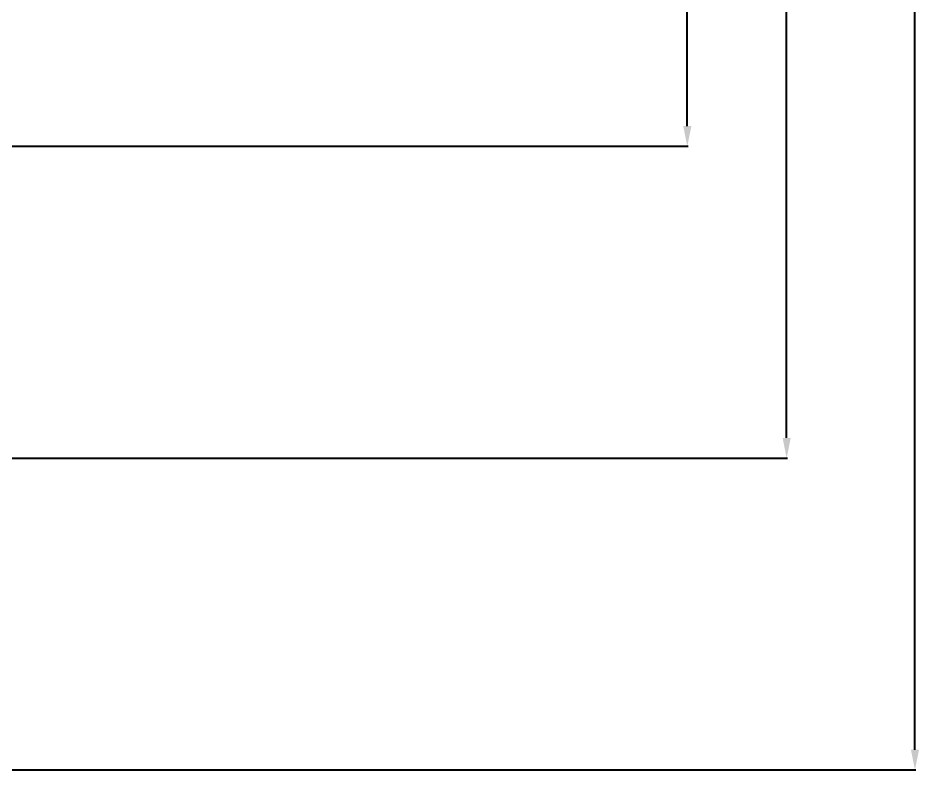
# Model space of a CAD drawing. Header units: millimetres. Extents: x 1391 to 3509, y 340 to 1753.
# Drawn here: x 3287 to 3509.5, y 670.5 to 856.2 of the extents above; entities that cross this region are included whole.
import ezdxf

# ---------------------------------------------------------------- set-up
doc = ezdxf.new("R2010")
doc.units = ezdxf.units.MM
doc.header["$LTSCALE"] = 46.255
doc.header["$PDMODE"] = 3
doc.header["$PDSIZE"] = 0.3125
doc.layers.get('0').update_dxf_attribs({"linetype": 'CONTINUOUS'})
doc.layers.get('Defpoints').update_dxf_attribs({"linetype": 'CONTINUOUS'})
doc.styles.get("Standard").update_dxf_attribs({"font": 'simfang.ttf'})
doc.dimstyles.new('DIMSTYLE_1', dxfattribs={"dimtxt": 5, "dimasz": 5, "dimexe": 0.18, "dimexo": 0.0625, "dimgap": 0.09, "dimtad": 1, "dimdec": 1, "dimdsep": 46, "dimtxsty": 'Standard', "dimblk": '_FILLED', "dimcen": 0.09, "dimclrt": 5, "dimadec": 0, "dimazin": 0, "dimtp": 0.5, "dimtm": 0.5, "dimtfac": 1, "dimtdec": 1, "dimtofl": 0, "dimtmove": 0, "dimatfit": 3, "dimldrblk": '_FILLED', "dimfxl": 1, "dimtolj": 1, "dimarcsym": 0})

# ---------------------------------------------------------------- blocks, each defined once
blk = doc.blocks.new('_FILLED')
at = {"color": 0, "linetype": 'ByBlock'}
blk.add_solid([(0, 0), (-1, 0.2), (-1, -0.2)], dxfattribs=at)
blk = doc.blocks.new('*D146')
at = {"color": 0, "lineweight": -2, "transparency": 16777216}
for p, q in [((3278.61, 1256.44), (3452.45, 1256.44)), ((3452.27, 829.5), (3452.27, 1251.44)), ((2229.89, 824.5), (3452.45, 824.5))]:
    blk.add_line(p, q, dxfattribs=at)
at = {"layer": 'Defpoints', "color": 0, "transparency": 16777216}
for p in [(3278.55, 1256.44), (3452.27, 1256.44), (2229.83, 824.5)]:
    blk.add_point(p, dxfattribs=at)
at = {"color": 0, "lineweight": -2, "transparency": 16777216, "xscale": 5, "yscale": 5, "zscale": 5}
for p, rotation in [((3452.27, 1256.44), 90), ((3452.27, 824.5), 270)]:
    blk.add_blockref('_FILLED', p, dxfattribs=dict(at, rotation=rotation))
at = {"color": 5, "transparency": 16777216, "insert": (3449.64, 1040.47), "char_height": 5, "attachment_point": 5, "rotation": 90}
blk.add_mtext('\\A1;431.9', dxfattribs=at)
blk = doc.blocks.new('*D147')
at = {"color": 0, "lineweight": -2, "transparency": 16777216}
for p, q in [((3278.61, 1256.44), (3476.98, 1256.44)), ((3476.8, 752.5), (3476.8, 1251.44)), ((2229.89, 747.5), (3476.98, 747.5))]:
    blk.add_line(p, q, dxfattribs=at)
at = {"layer": 'Defpoints', "color": 0, "transparency": 16777216}
for p in [(3278.55, 1256.44), (3476.8, 1256.44), (2229.83, 747.5)]:
    blk.add_point(p, dxfattribs=at)
at = {"color": 0, "lineweight": -2, "transparency": 16777216, "xscale": 5, "yscale": 5, "zscale": 5}
for p, rotation in [((3476.8, 1256.44), 90), ((3476.8, 747.5), 270)]:
    blk.add_blockref('_FILLED', p, dxfattribs=dict(at, rotation=rotation))
at = {"color": 5, "transparency": 16777216, "insert": (3474.16, 1001.97), "char_height": 5, "attachment_point": 5, "rotation": 90}
blk.add_mtext('\\A1;508.9', dxfattribs=at)
blk = doc.blocks.new('*D148')
at = {"color": 0, "lineweight": -2, "transparency": 16777216}
for p, q in [((2229.89, 1256.44), (3508.65, 1256.44)), ((3508.47, 675.5), (3508.47, 1251.44)), ((2229.89, 670.5), (3508.65, 670.5))]:
    blk.add_line(p, q, dxfattribs=at)
at = {"layer": 'Defpoints', "color": 0, "transparency": 16777216}
for p in [(2229.83, 1256.44), (3508.47, 1256.44), (2229.83, 670.5)]:
    blk.add_point(p, dxfattribs=at)
at = {"color": 0, "lineweight": -2, "transparency": 16777216, "xscale": 5, "yscale": 5, "zscale": 5}
for p, rotation in [((3508.47, 1256.44), 90), ((3508.47, 670.5), 270)]:
    blk.add_blockref('_FILLED', p, dxfattribs=dict(at, rotation=rotation))
at = {"color": 5, "transparency": 16777216, "insert": (3505.83, 963.47), "char_height": 5, "attachment_point": 5, "rotation": 90}
blk.add_mtext('\\A1;585.9', dxfattribs=at)

msp = doc.modelspace()

# ---------------------------------------------------------------- dimensions: what is measured, and where the dimension line sits
at = {"color": 2}
for base, p1, p2, picture, middle in [((3452.27, 1256.44), (2229.83, 824.5), (3278.55, 1256.44), '*D146', (3449.64, 1040.47)), ((3476.8, 1256.44), (2229.83, 747.5), (3278.55, 1256.44), '*D147', (3474.16, 1001.97)), ((3508.47, 1256.44), (2229.83, 670.5), (2229.83, 1256.44), '*D148', (3505.83, 963.47))]:
    dim = msp.add_linear_dim(base=base, p1=p1, p2=p2, angle=90, dimstyle='DIMSTYLE_1', dxfattribs=at)
    dim.commit()
    dim.dimension.update_dxf_attribs({"geometry": picture, "text_midpoint": middle})

doc.saveas('drawing.dxf')
